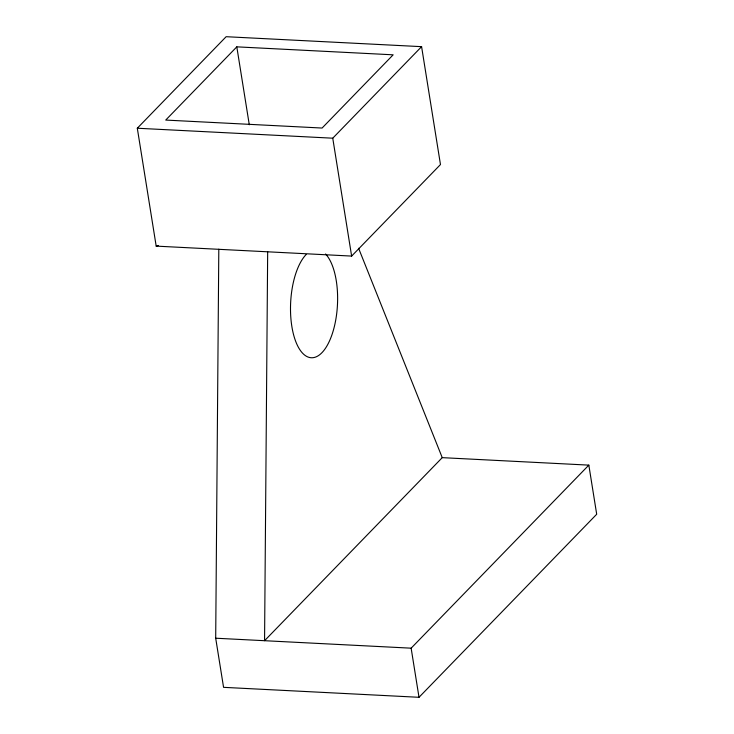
<?xml version="1.0" encoding="UTF-8"?>
<svg xmlns="http://www.w3.org/2000/svg" width="734" height="734" viewBox="0 0 734 734"><rect width="100%" height="100%" fill="white"/><g stroke="black" fill="none" stroke-linecap="round" stroke-linejoin="round"><path stroke-width="1.1" d="M267.671 251.67L264.561 640.709L442.244 457.649L588.833 465.127L596.696 514.25L419.013 697.3L223.567 687.336L215.695 638.213L218.805 249.184M137.304 128.23L226.145 36.7L421.591 46.664L440.473 164.554L351.632 256.083L156.186 246.119L137.304 128.23L332.75 138.194L421.591 46.664M236.807 46.848L165.728 120.073L322.088 128.046L393.158 54.821L236.807 46.848L249.285 124.762M215.695 638.213L411.141 648.177L588.833 465.127M156.186 246.119L158.37 245.486M358.596 248.276L442.244 457.649M332.75 138.194L351.632 256.083M411.141 648.177L419.013 697.3M325.566 253.982A54.243 23.433 -87.1 0 1 331.3 336.576A54.243 23.433 -87.1 0 1 294.362 337.484A54.243 23.433 -87.1 0 1 306.197 254.459"/></g></svg>
